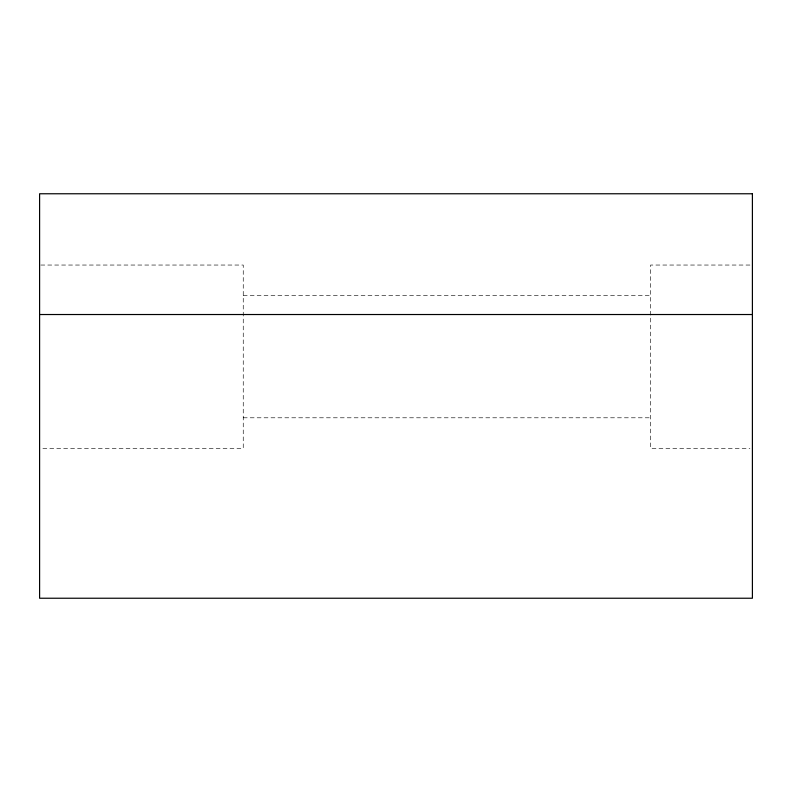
<?xml version="1.0" encoding="UTF-8"?>
<svg xmlns="http://www.w3.org/2000/svg" width="792" height="792" viewBox="0 0 792 792"><rect width="100%" height="100%" fill="white"/><g stroke="black" fill="none" stroke-linecap="round" stroke-linejoin="round"><path stroke-width="0.59" stroke-dasharray="3.96 2.97" d="M40.837 265.043L243.253 265.043L243.253 448.331L40.837 448.331M749.945 265.043L650.569 265.043L650.569 448.331L749.945 448.331M243.253 295.594L650.569 295.594M243.253 417.79L650.569 417.79"/><path stroke-width="1.19" d="M39.6 314.523L752.4 314.523M752.4 193.763L39.6 193.763L39.6 598.237L752.4 598.237L752.4 193.763"/></g></svg>
